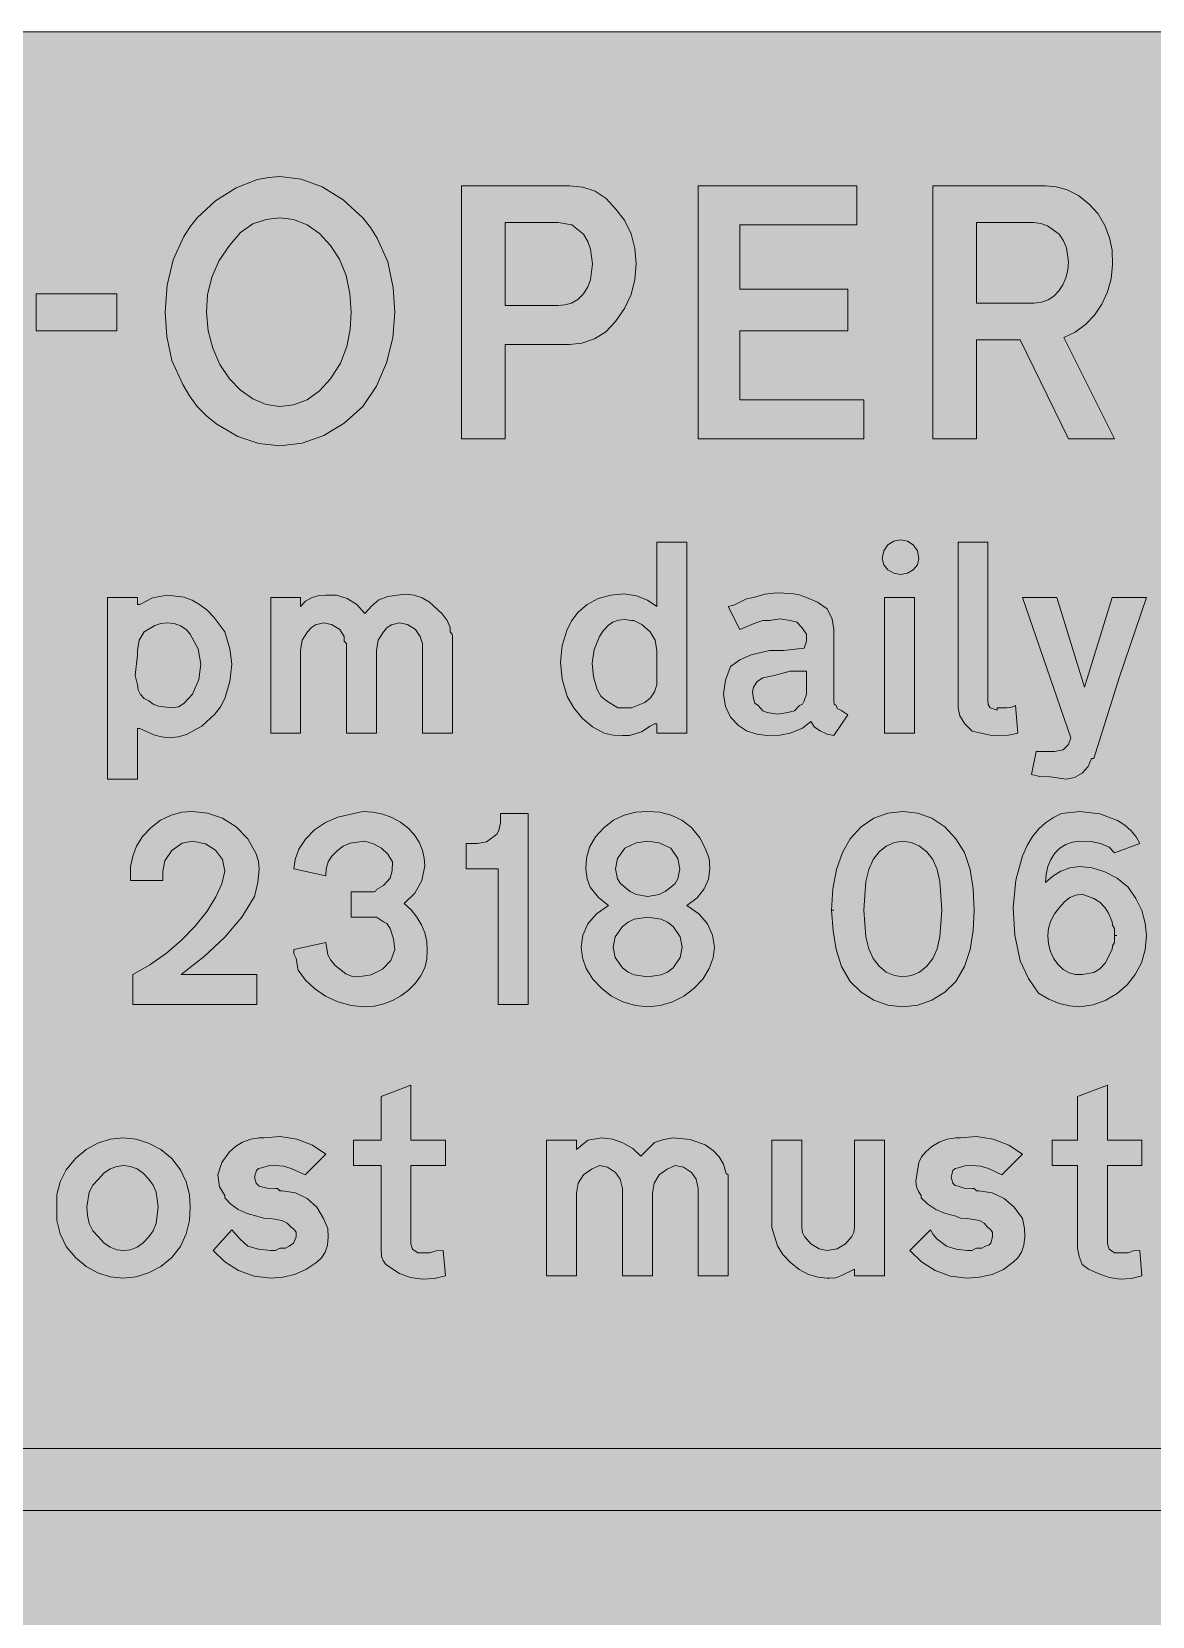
# Model space of a CAD drawing. Header units: metres. Extents: x 10 to 559, y 12 to 260.
# Drawn here: x 367.6 to 455.3, y 136.1 to 260.1 of the extents above; entities that cross this region are included whole.
import ezdxf

# ---------------------------------------------------------------- set-up
doc = ezdxf.new("R2010")
doc.units = ezdxf.units.M
for name, color, linetype, true_color in [('FILL_BLUE_0000FF', 7, 'Continuous', 0x0000ff), ('FILL_WHITE_FFFFFF', 7, 'Continuous', 0xffffff), ('STROKE_WHITE_FFFFFF', 7, 'Continuous', 0xffffff)]:
    doc.layers.add(name, color=color, linetype=linetype, true_color=true_color)

msp = doc.modelspace()

# ---------------------------------------------------------------- hatches: boundary and pattern name
at = {"layer": 'FILL_BLUE_0000FF', "true_color": 0x0000ff}
h = msp.add_hatch(color=7, dxfattribs=at)
h.dxf.hatch_style = 1
h.paths.add_polyline_path([(553.76, 259.97), (555.08, 259.58), (556.32, 258.96), (557.46, 258.12), (558.3, 256.98), (558.92, 255.74), (559.31, 254.42), (559.44, 253.08), (559.44, 19.26), (559.31, 17.91), (558.9, 16.56), (558.25, 15.32), (557.46, 14.22), (556.29, 13.28), (555.01, 12.6), (553.69, 12.2), (552.42, 12.06), (17.28, 12.06), (16.04, 12.2), (14.78, 12.6), (13.56, 13.28), (12.42, 14.22), (11.48, 15.36), (10.8, 16.61), (10.4, 17.92), (10.26, 19.26), (10.26, 253.08), (10.4, 254.41), (10.8, 255.6), (11.48, 256.93), (12.42, 258.12), (13.52, 259.07), (14.76, 259.74), (16.09, 259.99), (17.28, 260.1), (552.42, 260.1), (553.76, 259.97)])
at = {"layer": 'FILL_WHITE_FFFFFF', "true_color": 0xffffff}
h = msp.add_hatch(color=7, dxfattribs=at)
h.dxf.hatch_style = 1
h.paths.add_polyline_path([(390.31, 247.95), (391.94, 246.94), (393.48, 245.52), (394.09, 244.78), (394.6, 243.95), (395.46, 242.1), (395.87, 240.05), (396, 238.14), (395.83, 236.13), (395.35, 234.18), (394.56, 232.37), (393.48, 230.76), (392.04, 229.45), (390.44, 228.49), (388.75, 227.9), (387, 227.7), (385.35, 227.87), (383.69, 228.42), (382.06, 229.37), (381.28, 230.01), (380.52, 230.76), (379.91, 231.6), (379.4, 232.49), (378.54, 234.36), (378.14, 236.25), (378, 238.14), (378.17, 240.26), (378.65, 242.24), (379.44, 244.01), (379.95, 244.8), (380.52, 245.52), (381.96, 246.86), (383.56, 247.88), (385.25, 248.53), (386.12, 248.7), (387, 248.76), (388.65, 248.56), (390.31, 247.95)])
h.paths.add_polyline_path([(384.89, 245.05), (383.91, 244.38), (383.04, 243.36), (382.23, 242.19), (381.67, 240.89), (381.34, 239.51), (381.24, 238.14), (381.37, 236.69), (381.74, 235.33), (382.3, 234.06), (383.04, 232.92), (383.91, 232.05), (384.89, 231.37), (385.93, 230.92), (387, 230.76), (388.07, 230.9), (389.12, 231.3), (390.09, 231.98), (390.96, 232.92), (391.74, 234.17), (392.24, 235.46), (392.5, 236.79), (392.58, 238.14), (392.48, 239.61), (392.18, 241.02), (391.67, 242.29), (390.96, 243.36), (390.09, 244.31), (389.12, 244.98), (388.07, 245.39), (387, 245.52), (385.93, 245.41), (384.89, 245.05)], flags=16)
h = msp.add_hatch(color=7, dxfattribs=at)
h.dxf.hatch_style = 1
h.paths.add_polyline_path([(411.68, 247.61), (412.54, 247.05), (413.28, 246.24), (413.99, 245.34), (414.5, 244.28), (414.8, 243.13), (414.9, 241.92), (414.8, 240.71), (414.5, 239.54), (413.99, 238.43), (413.28, 237.42), (412.52, 236.61), (411.62, 236.05), (410.65, 235.72), (409.68, 235.62), (404.64, 235.62), (404.64, 228.24), (401.22, 228.24), (401.22, 248.04), (409.68, 248.04), (410.72, 247.94), (411.68, 247.61)])
h.paths.add_polyline_path([(408.78, 238.68), (409.32, 238.72), (409.84, 238.86), (410.32, 239.14), (410.76, 239.58), (411.1, 240.12), (411.32, 240.68), (411.48, 241.92), (411.32, 243.09), (411.1, 243.69), (410.76, 244.26), (409.86, 244.98), (408.78, 245.16), (404.64, 245.16), (404.64, 238.68), (408.78, 238.68)], flags=16)
h = msp.add_hatch(color=7, dxfattribs=at)
h.dxf.hatch_style = 1
h.paths.add_polyline_path([(419.76, 248.04), (432.18, 248.04), (432.18, 244.98), (423, 244.98), (423, 239.94), (431.46, 239.94), (431.46, 236.7), (423, 236.7), (423, 231.3), (432.72, 231.3), (432.72, 228.24), (419.76, 228.24), (419.76, 248.04)])
h = msp.add_hatch(color=7, dxfattribs=at)
h.dxf.hatch_style = 1
h.paths.add_polyline_path([(446.94, 248.04), (447.78, 247.97), (448.65, 247.73), (449.52, 247.28), (450.36, 246.6), (451.07, 245.84), (451.6, 244.94), (451.95, 243.97), (452.16, 243), (452.2, 241.86), (452.08, 240.77), (451.79, 239.73), (451.35, 238.77), (450.78, 237.91), (450.08, 237.18), (449.28, 236.59), (448.38, 236.16), (452.34, 228.24), (448.74, 228.24), (444.96, 235.98), (441.54, 235.98), (441.54, 228.24), (438.12, 228.24), (438.12, 248.04), (446.94, 248.04)])
h.paths.add_polyline_path([(446.62, 238.93), (447.15, 239.11), (447.61, 239.41), (448, 239.81), (448.31, 240.28), (448.55, 240.83), (448.69, 241.44), (448.74, 242.1), (448.58, 243.18), (448.36, 243.72), (448.02, 244.26), (447.1, 244.91), (446.58, 245.1), (446.04, 245.16), (441.54, 245.16), (441.54, 238.86), (446.04, 238.86), (446.62, 238.93)], flags=16)
h = msp.add_hatch(color=7, dxfattribs=at)
h.dxf.hatch_style = 1
h.paths.add_polyline_path([(374.22, 239.58), (374.22, 236.7), (367.92, 236.7), (367.92, 239.58), (374.22, 239.58)])
h = msp.add_hatch(color=7, dxfattribs=at)
h.dxf.hatch_style = 1
h.paths.add_polyline_path([(413.82, 205.02), (413.1, 205.04), (412.38, 205.2), (411.47, 205.7), (410.67, 206.37), (410, 207.17), (409.5, 208.08), (409.1, 209.43), (408.96, 210.76), (409.1, 212.05), (409.5, 213.3), (409.86, 214.02), (410.36, 214.68), (411.05, 215.28), (411.91, 215.74), (412.92, 216), (413.96, 216.11), (414.92, 215.96), (415.78, 215.6), (416.52, 215.1), (416.52, 220.14), (418.86, 220.14), (418.86, 205.2), (416.52, 205.2), (416.52, 205.74), (416.52, 205.85), (416.52, 205.92), (416.34, 205.92), (415.98, 205.74), (415.31, 205.31), (414.36, 205.02), (413.82, 205.02)])
h.paths.add_polyline_path([(416.01, 207.96), (416.34, 208.44), (416.5, 208.98), (416.52, 209.52), (416.52, 211.68), (416.39, 212.47), (415.98, 213.12), (415.35, 213.71), (414.72, 214.02), (414.54, 214.02), (414.01, 214.09), (413.51, 214.04), (413.07, 213.89), (412.74, 213.66), (412.31, 213.21), (412.02, 212.76), (411.61, 211.76), (411.46, 210.69), (411.54, 209.62), (411.84, 208.62), (412.13, 208.1), (412.56, 207.72), (413.46, 207.18), (414.54, 207.18), (415.58, 207.61), (416.01, 207.96)], flags=16)
h = msp.add_hatch(color=7, dxfattribs=at)
h.dxf.hatch_style = 1
h.paths.add_polyline_path([(436.92, 218.38), (436.59, 217.98), (436.13, 217.72), (435.6, 217.62), (435.07, 217.72), (434.61, 217.98), (434.28, 218.38), (434.16, 218.88), (434.28, 219.48), (434.61, 219.94), (435.07, 220.22), (435.6, 220.32), (436.13, 220.22), (436.59, 219.94), (436.92, 219.48), (437.04, 218.88), (436.92, 218.38)])
h = msp.add_hatch(color=7, dxfattribs=at)
h.dxf.hatch_style = 1
h.paths.add_polyline_path([(440.1, 220.14), (442.44, 220.14), (442.44, 207.72), (442.46, 207.45), (442.62, 207.18), (443.16, 207), (443.16, 207.18), (443.88, 207.18), (444.24, 207.2), (444.6, 207.36), (444.78, 205.2), (444.06, 205.04), (443.34, 205.02), (442.62, 205.04), (441.9, 205.2), (441.2, 205.36), (440.64, 205.92), (440.23, 206.55), (440.1, 207.18), (440.1, 220.14)])
h = msp.add_hatch(color=7, dxfattribs=at)
h.dxf.hatch_style = 1
h.paths.add_polyline_path([(379.51, 215.84), (380.13, 215.62), (380.7, 215.28), (381.31, 214.82), (381.82, 214.27), (382.68, 213.12), (383.08, 211.79), (383.22, 210.6), (383.08, 209.25), (382.68, 207.9), (382.35, 207.26), (381.91, 206.69), (380.88, 205.74), (379.69, 205.09), (379.03, 204.9), (378.36, 204.84), (377.72, 204.9), (377.12, 205.07), (376.02, 205.56), (375.91, 205.56), (375.84, 205.56), (375.84, 201.6), (373.5, 201.6), (373.5, 215.82), (375.84, 215.82), (375.84, 215.28), (376.02, 215.28), (377.03, 215.78), (378.18, 216), (379.51, 215.84)])
h.paths.add_polyline_path([(375.84, 211.68), (375.84, 211.32), (375.66, 209.7), (375.84, 208.98), (375.9, 208.58), (376.09, 208.22), (376.37, 207.92), (376.74, 207.72), (377.07, 207.48), (377.5, 207.32), (378.54, 207.18), (379.05, 207.27), (379.48, 207.52), (380.16, 208.26), (380.66, 209.4), (380.81, 210.6), (380.59, 211.8), (379.98, 212.94), (379.65, 213.31), (379.21, 213.59), (378.71, 213.78), (378.18, 213.84), (377.67, 213.78), (377.21, 213.62), (376.38, 213.12), (375.97, 212.47), (375.84, 211.68)], flags=16)
h = msp.add_hatch(color=7, dxfattribs=at)
h.dxf.hatch_style = 1
h.paths.add_polyline_path([(392.04, 212.76), (391.68, 213.3), (391.05, 213.71), (390.42, 213.84), (389.79, 213.68), (389.46, 213.46), (389.16, 213.12), (388.75, 212.47), (388.62, 211.68), (388.62, 205.2), (386.28, 205.2), (386.28, 215.82), (388.62, 215.82), (388.62, 215.1), (389, 215.53), (389.52, 215.82), (390.06, 215.98), (390.6, 216), (391.43, 216), (392.26, 215.75), (393.03, 215.27), (393.66, 214.56), (394.2, 215.17), (394.74, 215.64), (395.46, 215.89), (396.18, 216), (396.85, 216.07), (397.51, 216), (398.13, 215.8), (398.7, 215.46), (399.71, 214.54), (400.09, 214.02), (400.32, 213.48), (400.32, 213.12), (400.48, 212.94), (400.5, 212.76), (400.5, 205.2), (398.16, 205.2), (398.16, 212.22), (397.98, 212.76), (397.62, 213.3), (396.99, 213.71), (396.36, 213.84), (395.73, 213.68), (395.4, 213.46), (395.1, 213.12), (394.69, 212.47), (394.56, 211.68), (394.56, 205.2), (392.22, 205.2), (392.22, 212.22), (392.04, 212.4), (392.04, 212.76)])
h = msp.add_hatch(color=7, dxfattribs=at)
h.dxf.hatch_style = 1
h.paths.add_polyline_path([(422.55, 215.21), (423, 215.46), (423.54, 215.71), (424.08, 215.82), (424.98, 216.07), (425.88, 216.18), (427.05, 216.14), (427.65, 216.03), (428.22, 215.82), (429.1, 215.44), (429.84, 214.92), (430.25, 214.11), (430.38, 213.3), (430.38, 211.14), (430.38, 207.72), (430.4, 207.47), (430.56, 207.36), (430.67, 207.11), (430.92, 207), (431.46, 206.64), (430.38, 205.02), (429.84, 205.13), (429.3, 205.38), (428.87, 205.67), (428.58, 206.1), (427.91, 205.58), (426.96, 205.2), (426.13, 205.04), (425.16, 205.02), (424.35, 205.13), (423.54, 205.38), (422.91, 205.79), (422.28, 206.46), (421.88, 207.29), (421.74, 208.26), (421.88, 209.34), (422.28, 210.42), (423.02, 210.94), (423.9, 211.32), (425.34, 211.68), (426.42, 211.68), (428.04, 211.86), (428.22, 212.4), (428.22, 212.94), (427.86, 213.48), (427.48, 213.89), (426.96, 214.02), (426.15, 214.16), (425.34, 214.02), (424.8, 214.02), (424.26, 213.84), (423, 213.3), (422.1, 215.1), (422.55, 215.21)])
h.paths.add_polyline_path([(426.78, 206.82), (427.3, 206.96), (427.68, 207.36), (427.93, 207.47), (428.04, 207.72), (428.22, 208.26), (428.22, 210.06), (426.96, 210.06), (425.7, 209.7), (424.8, 209.52), (424.37, 209.23), (424.08, 208.8), (424.01, 208.42), (424.08, 207.9), (424.19, 207.56), (424.44, 207.36), (424.8, 206.96), (425.16, 206.82), (425.97, 206.69), (426.78, 206.82)], flags=16)
h = msp.add_hatch(color=7, dxfattribs=at)
h.dxf.hatch_style = 1
h.paths.add_polyline_path([(436.68, 215.82), (436.68, 205.2), (434.34, 205.2), (434.34, 215.82), (436.68, 215.82)])
h = msp.add_hatch(color=7, dxfattribs=at)
h.dxf.hatch_style = 1
h.paths.add_polyline_path([(448.92, 204.84), (445.14, 215.82), (447.84, 215.82), (450, 208.8), (452.16, 215.82), (454.86, 215.82), (452.72, 209.52), (450.72, 203.22), (450.54, 203.22), (450.28, 202.59), (449.82, 202.07), (449.22, 201.73), (448.56, 201.6), (447.3, 201.78), (446.51, 201.8), (445.86, 201.96), (446.22, 203.76), (447.66, 203.76), (448.33, 203.9), (448.74, 204.3), (448.92, 204.84)])
h = msp.add_hatch(color=7, dxfattribs=at)
h.dxf.hatch_style = 1
h.paths.add_polyline_path([(375.3, 193.68), (375.3, 194.76), (375.48, 195.57), (375.77, 196.36), (376.24, 197.11), (376.92, 197.82), (377.65, 198.4), (378.47, 198.79), (379.32, 199.01), (380.16, 199.08), (381.33, 198.95), (382.5, 198.54), (383.56, 197.87), (384.48, 196.92), (385.13, 195.75), (385.32, 195.15), (385.38, 194.58), (385.27, 193.5), (385.02, 192.42), (384.02, 190.81), (382.68, 189.23), (381.07, 187.71), (379.26, 186.3), (385.2, 186.3), (385.2, 183.96), (375.48, 183.96), (375.48, 186.3), (376.82, 187.07), (378.11, 187.99), (379.3, 189.01), (380.34, 190.08), (381.29, 191.26), (381.98, 192.38), (382.44, 193.42), (382.68, 194.4), (382.49, 195.3), (381.96, 196.04), (381.16, 196.55), (380.16, 196.74), (379.35, 196.58), (378.54, 196.02), (377.98, 195.21), (377.82, 194.4), (377.82, 193.68), (375.3, 193.68)])
h = msp.add_hatch(color=7, dxfattribs=at)
h.dxf.hatch_style = 1
h.paths.add_polyline_path([(395.89, 189.09), (395.64, 189.9), (395.37, 190.31), (395.1, 190.44), (394.56, 190.8), (392.58, 190.8), (392.58, 192.78), (394.2, 192.78), (394.38, 192.78), (394.47, 192.8), (394.56, 192.96), (395.1, 193.28), (395.64, 193.86), (395.8, 194.42), (395.82, 195.12), (395.46, 195.73), (394.94, 196.2), (394.33, 196.54), (393.66, 196.74), (392.51, 196.58), (391.96, 196.36), (391.5, 196.02), (391.07, 195.57), (390.78, 195.12), (390.62, 194.58), (390.6, 194.04), (388.08, 194.58), (388.18, 195.31), (388.48, 196.11), (388.99, 196.91), (389.7, 197.64), (390.57, 198.22), (391.52, 198.63), (393.48, 199.08), (394.28, 199.02), (395.05, 198.86), (395.77, 198.59), (396.43, 198.23), (397.01, 197.78), (397.5, 197.26), (397.89, 196.67), (398.16, 196.02), (398.3, 195.41), (398.34, 194.82), (398.11, 193.68), (397.55, 192.68), (396.72, 191.88), (397.28, 191.38), (397.73, 190.81), (398.09, 190.21), (398.34, 189.56), (398.49, 188.89), (398.54, 188.21), (398.49, 187.52), (398.34, 186.84), (398.01, 186.19), (397.58, 185.6), (397.06, 185.08), (396.47, 184.64), (395.82, 184.27), (395.13, 184.01), (394.4, 183.84), (393.66, 183.78), (392.59, 183.88), (391.54, 184.16), (390.57, 184.62), (389.7, 185.22), (389, 185.87), (388.44, 186.66), (388.26, 187.56), (388.08, 187.92), (388.08, 188.28), (390.6, 188.82), (390.76, 187.85), (390.98, 187.43), (391.32, 187.02), (392.15, 186.37), (392.61, 186.18), (393.12, 186.12), (394.15, 186.28), (395.03, 186.73), (395.68, 187.41), (396, 188.28), (395.89, 189.09)])
h = msp.add_hatch(color=7, dxfattribs=at)
h.dxf.hatch_style = 1
h.paths.add_polyline_path([(404.1, 183.96), (404.1, 194.58), (401.58, 194.58), (401.58, 196.56), (402.48, 196.56), (403.18, 196.7), (403.74, 197.1), (403.98, 197.29), (404.15, 197.57), (404.28, 198.18), (404.28, 198.9), (406.44, 198.9), (406.44, 183.96), (404.1, 183.96)])
h = msp.add_hatch(color=7, dxfattribs=at)
h.dxf.hatch_style = 1
h.paths.add_polyline_path([(420.88, 189.4), (421.02, 188.46), (420.92, 187.62), (420.61, 186.77), (420.11, 185.95), (419.4, 185.22), (418.63, 184.62), (417.73, 184.16), (416.77, 183.88), (415.8, 183.78), (414.83, 183.88), (413.86, 184.16), (412.96, 184.62), (412.2, 185.22), (411.49, 185.95), (410.98, 186.77), (410.68, 187.62), (410.58, 188.46), (410.71, 189.4), (411.12, 190.28), (411.79, 191.07), (412.74, 191.7), (411.95, 192.35), (411.3, 193.14), (411.05, 193.79), (410.94, 194.58), (411.01, 195.42), (411.25, 196.27), (411.7, 197.09), (412.38, 197.82), (413.12, 198.4), (413.95, 198.79), (414.86, 199.01), (415.8, 199.08), (416.74, 199.01), (417.64, 198.79), (418.48, 198.4), (419.22, 197.82), (419.89, 197.01), (420.3, 196.2), (420.61, 195.39), (420.66, 194.58), (420.56, 193.78), (420.23, 193.01), (419.67, 192.3), (418.86, 191.7), (419.8, 191.07), (420.48, 190.28), (420.88, 189.4)])
h.paths.add_polyline_path([(413.82, 190.08), (413.26, 189.27), (413.1, 188.46), (413.26, 187.65), (413.82, 186.84), (414.26, 186.5), (414.74, 186.28), (415.8, 186.12), (416.86, 186.28), (417.34, 186.5), (417.78, 186.84), (418.34, 187.65), (418.5, 188.46), (418.34, 189.27), (417.78, 190.08), (417.34, 190.42), (416.86, 190.64), (415.8, 190.8), (414.74, 190.64), (414.26, 190.42), (413.82, 190.08)], flags=16)
h.paths.add_polyline_path([(417.17, 192.8), (417.6, 193.14), (417.94, 193.44), (418.16, 193.79), (418.32, 194.58), (418.16, 195.39), (417.6, 196.2), (416.7, 196.61), (415.8, 196.74), (414.9, 196.61), (414, 196.2), (413.44, 195.39), (413.28, 194.58), (413.44, 193.79), (413.66, 193.44), (414, 193.14), (414.43, 192.8), (414.9, 192.58), (415.8, 192.42), (416.7, 192.58), (417.17, 192.8)], flags=16)
h = msp.add_hatch(color=7, dxfattribs=at)
h.dxf.hatch_style = 1
h.paths.add_polyline_path([(430.58, 194.54), (431.04, 195.85), (431.64, 196.92), (432.51, 197.87), (433.51, 198.54), (434.6, 198.95), (435.78, 199.08), (436.96, 198.95), (438.05, 198.54), (439.05, 197.87), (439.92, 196.92), (440.6, 195.85), (441.04, 194.54), (441.29, 193.02), (441.36, 191.34), (441.29, 189.76), (441.04, 188.28), (440.6, 186.94), (439.92, 185.76), (439.05, 184.92), (438.05, 184.3), (436.96, 183.91), (435.78, 183.78), (434.6, 183.91), (433.51, 184.3), (432.51, 184.92), (431.64, 185.76), (430.96, 186.95), (430.56, 188.28), (430.31, 189.74), (430.2, 191.34), (430.3, 193.02), (430.58, 194.54)])
h.paths.add_polyline_path([(437.08, 186.5), (437.65, 186.96), (438.12, 187.56), (438.46, 188.33), (438.68, 189.25), (438.84, 191.34), (438.68, 193.59), (438.46, 194.53), (438.12, 195.3), (437.65, 195.9), (437.08, 196.36), (436.45, 196.64), (435.78, 196.74), (435.11, 196.64), (434.47, 196.36), (433.91, 195.9), (433.44, 195.3), (433.1, 194.53), (432.88, 193.59), (432.72, 191.34), (432.88, 189.25), (433.1, 188.33), (433.44, 187.56), (433.91, 186.96), (434.47, 186.5), (435.11, 186.22), (435.78, 186.12), (436.45, 186.22), (437.08, 186.5)], flags=16)
h = msp.add_hatch(color=7, dxfattribs=at)
h.dxf.hatch_style = 1
h.paths.add_polyline_path([(448.02, 184.05), (447.21, 184.39), (446.4, 184.86), (445.61, 185.99), (444.96, 187.38), (444.55, 189.38), (444.42, 191.52), (444.61, 193.7), (445.14, 195.59), (445.51, 196.4), (445.94, 197.11), (446.42, 197.71), (446.94, 198.18), (447.57, 198.61), (448.2, 198.9), (449.64, 199.08), (451.21, 198.89), (452.59, 198.36), (453.17, 197.99), (453.66, 197.56), (454.05, 197.08), (454.32, 196.56), (452.34, 195.84), (451.93, 196.27), (451.26, 196.56), (450.52, 196.72), (449.64, 196.74), (449.06, 196.67), (448.53, 196.49), (448.07, 196.19), (447.68, 195.8), (447.37, 195.32), (447.13, 194.77), (446.99, 194.16), (446.94, 193.5), (447.51, 194), (448.15, 194.4), (448.86, 194.66), (449.64, 194.76), (450.61, 194.66), (451.6, 194.35), (452.55, 193.85), (453.42, 193.14), (454.02, 192.27), (454.48, 191.32), (454.76, 190.33), (454.86, 189.36), (454.75, 188.25), (454.45, 187.22), (453.97, 186.3), (453.33, 185.49), (452.56, 184.82), (451.67, 184.3), (450.69, 183.95), (449.64, 183.78), (448.83, 183.85), (448.02, 184.05)])
h.paths.add_polyline_path([(452.34, 189.54), (452.34, 189.72), (452.34, 189.9), (452.18, 190.17), (452.16, 190.44), (451.89, 191.11), (451.62, 191.52), (451.19, 191.97), (450.72, 192.26), (449.82, 192.6), (449.31, 192.53), (448.85, 192.33), (448.43, 191.99), (448.02, 191.52), (447.65, 191.06), (447.37, 190.51), (447.18, 189.93), (447.12, 189.36), (447.18, 188.7), (447.34, 188.1), (447.59, 187.55), (447.93, 187.09), (448.33, 186.71), (448.79, 186.45), (449.29, 186.31), (449.82, 186.3), (450.72, 186.48), (451.19, 186.76), (451.62, 187.2), (452.16, 188.28), (452.18, 188.55), (452.34, 188.82), (452.34, 189), (452.34, 189.18), (452.34, 189.36), (452.34, 189.54)], flags=16)
h = msp.add_hatch(color=7, dxfattribs=at)
h.dxf.hatch_style = 1
h.paths.add_polyline_path([(397.39, 164.81), (397.8, 164.52), (398.7, 164.52), (399.24, 164.68), (399.78, 164.7), (399.96, 162.72), (399.09, 162.52), (398.16, 162.47), (397.23, 162.59), (396.36, 162.9), (395.28, 163.62), (395.07, 163.92), (394.96, 164.25), (394.92, 164.88), (394.92, 171.36), (392.76, 171.36), (392.76, 173.34), (394.92, 173.34), (394.92, 176.76), (397.26, 177.66), (397.26, 173.34), (399.96, 173.34), (399.96, 171.36), (397.26, 171.36), (397.26, 165.24), (397.39, 164.81)])
h = msp.add_hatch(color=7, dxfattribs=at)
h.dxf.hatch_style = 1
h.paths.add_polyline_path([(451.94, 164.81), (452.34, 164.52), (453.42, 164.52), (453.8, 164.68), (454.32, 164.7), (454.5, 162.72), (453.66, 162.52), (452.79, 162.47), (451.92, 162.59), (451.08, 162.9), (450.32, 163.26), (449.82, 163.62), (449.57, 164.25), (449.46, 164.88), (449.46, 171.36), (447.48, 171.36), (447.48, 173.34), (449.46, 173.34), (449.46, 176.76), (451.8, 177.66), (451.8, 173.34), (454.5, 173.34), (454.5, 171.36), (451.8, 171.36), (451.8, 165.24), (451.94, 164.81)])
h = msp.add_hatch(color=7, dxfattribs=at)
h.dxf.hatch_style = 1
h.paths.add_polyline_path([(386.01, 169.58), (386.64, 169.56), (386.82, 169.56), (387, 169.38), (387.18, 169.38), (388.22, 169.22), (389.14, 168.77), (389.89, 168.09), (390.42, 167.22), (390.74, 166.43), (390.78, 165.78), (390.72, 165.14), (390.53, 164.59), (390.25, 164.13), (389.88, 163.8), (389.04, 163.22), (388.15, 162.83), (387.22, 162.61), (386.28, 162.54), (384.97, 162.7), (383.76, 163.15), (382.69, 163.83), (381.78, 164.7), (383.22, 166.32), (383.85, 165.62), (384.48, 165.06), (385.31, 164.81), (386.28, 164.7), (386.64, 164.72), (387, 164.88), (387.43, 164.9), (387.72, 165.06), (388.06, 165.29), (388.26, 165.78), (388.26, 166.14), (388.08, 166.39), (387.9, 166.5), (387.57, 166.84), (387.16, 167.06), (386.28, 167.22), (385.74, 167.24), (385.2, 167.4), (384.43, 167.6), (383.74, 167.92), (383.15, 168.34), (382.68, 168.84), (382.68, 169.02), (382.28, 169.7), (382.14, 170.64), (382.46, 171.61), (383.04, 172.44), (383.51, 172.84), (384.08, 173.18), (384.71, 173.43), (385.38, 173.52), (385.74, 173.52), (387.01, 173.63), (388.31, 173.43), (389.54, 172.96), (390.6, 172.26), (388.98, 170.64), (387.88, 171.14), (387.28, 171.3), (386.64, 171.36), (386.1, 171.34), (385.56, 171.18), (385.32, 171.12), (385.16, 170.96), (385.02, 170.46), (385.13, 169.97), (385.38, 169.74), (386.01, 169.58)])
h = msp.add_hatch(color=7, dxfattribs=at)
h.dxf.hatch_style = 1
h.paths.add_polyline_path([(440.57, 169.58), (441.18, 169.56), (441.36, 169.56), (441.54, 169.38), (441.72, 169.38), (442.76, 169.22), (443.7, 168.77), (444.5, 168.09), (445.14, 167.22), (445.3, 166.43), (445.32, 165.78), (445.26, 165.14), (445.07, 164.59), (444.79, 164.13), (444.42, 163.8), (443.65, 163.22), (442.76, 162.83), (441.79, 162.61), (440.82, 162.54), (439.51, 162.7), (438.3, 163.15), (437.23, 163.83), (436.32, 164.7), (437.94, 166.32), (438.14, 165.95), (438.43, 165.62), (439.2, 165.06), (439.94, 164.81), (440.82, 164.7), (441.18, 164.72), (441.54, 164.88), (441.97, 164.9), (442.26, 165.06), (442.5, 165.12), (442.66, 165.29), (442.8, 165.78), (442.8, 166.14), (442.62, 166.39), (442.44, 166.5), (442.14, 166.84), (441.77, 167.06), (440.82, 167.22), (440.3, 167.24), (439.92, 167.4), (439.12, 167.6), (438.37, 167.92), (437.72, 168.34), (437.22, 168.84), (437.22, 169.02), (436.99, 169.32), (436.84, 169.7), (436.79, 170.13), (436.86, 170.64), (437.02, 171.61), (437.24, 172.03), (437.58, 172.44), (438.05, 172.84), (438.61, 173.18), (439.25, 173.43), (439.92, 173.52), (440.28, 173.52), (441.55, 173.63), (442.84, 173.43), (444.08, 172.96), (445.14, 172.26), (443.52, 170.64), (442.48, 171.14), (441.85, 171.3), (441.18, 171.36), (440.64, 171.34), (440.1, 171.18), (439.86, 171.12), (439.69, 170.96), (439.56, 170.46), (439.69, 169.97), (439.86, 169.8), (440.1, 169.74), (440.57, 169.58)])
h = msp.add_hatch(color=7, dxfattribs=at)
h.dxf.hatch_style = 1
h.paths.add_polyline_path([(369.79, 170.08), (370.27, 171.03), (370.98, 171.9), (371.82, 172.61), (372.73, 173.12), (373.71, 173.42), (374.76, 173.52), (375.73, 173.42), (376.72, 173.12), (377.67, 172.61), (378.54, 171.9), (379.22, 171.03), (379.67, 170.08), (379.91, 169.09), (379.98, 168.12), (379.91, 167.05), (379.67, 166.01), (379.22, 165.03), (378.54, 164.16), (377.67, 163.45), (376.72, 162.95), (375.73, 162.64), (374.76, 162.54), (373.71, 162.64), (372.73, 162.95), (371.82, 163.45), (370.98, 164.16), (370.27, 165.03), (369.79, 166.01), (369.54, 167.05), (369.54, 168.12), (369.54, 169.09), (369.79, 170.08)])
h.paths.add_polyline_path([(373.7, 171.09), (373.22, 170.75), (372.78, 170.28), (372.34, 169.82), (372.06, 169.27), (371.88, 168.12), (371.92, 167.45), (372.06, 166.82), (372.34, 166.25), (372.78, 165.78), (373.22, 165.31), (373.7, 164.97), (374.22, 164.77), (374.76, 164.7), (375.3, 164.77), (375.82, 164.97), (376.3, 165.31), (376.74, 165.78), (377.08, 166.25), (377.3, 166.82), (377.46, 168.12), (377.3, 169.27), (377.08, 169.82), (376.74, 170.28), (376.3, 170.75), (375.82, 171.09), (375.3, 171.29), (374.76, 171.36), (374.22, 171.29), (373.7, 171.09)], flags=16)
h = msp.add_hatch(color=7, dxfattribs=at)
h.dxf.hatch_style = 1
h.paths.add_polyline_path([(410.22, 172.62), (411.12, 173.34), (412.2, 173.52), (413.03, 173.42), (413.86, 173.14), (414.63, 172.68), (415.26, 172.08), (416.34, 173.16), (417.06, 173.41), (417.78, 173.52), (419.11, 173.39), (420.3, 172.98), (420.91, 172.54), (421.38, 172.04), (421.72, 171.46), (421.92, 170.82), (421.94, 170.73), (422.1, 170.64), (422.1, 170.28), (422.1, 162.72), (419.76, 162.72), (419.76, 169.56), (419.58, 170.28), (419.22, 170.82), (418.59, 171.23), (417.96, 171.36), (417.33, 171.07), (416.7, 170.64), (416.29, 169.99), (416.16, 169.2), (416.16, 162.72), (413.82, 162.72), (413.82, 169.56), (413.64, 170.28), (413.28, 170.82), (412.65, 171.23), (412.02, 171.36), (411.39, 171.07), (410.76, 170.64), (410.35, 169.99), (410.22, 169.2), (410.22, 162.72), (407.88, 162.72), (407.88, 173.34), (410.22, 173.34), (410.22, 172.62)])
h = msp.add_hatch(color=7, dxfattribs=at)
h.dxf.hatch_style = 1
h.paths.add_polyline_path([(429.14, 162.61), (428.4, 162.83), (427.66, 163.22), (426.96, 163.8), (426.38, 164.4), (425.97, 165.08), (425.52, 166.5), (425.52, 173.34), (427.86, 173.34), (427.86, 166.5), (427.92, 166.13), (428.08, 165.8), (428.58, 165.24), (429.21, 164.83), (429.84, 164.7), (430.63, 164.83), (431.28, 165.24), (431.77, 165.8), (431.94, 166.13), (432, 166.5), (432, 173.34), (434.34, 173.34), (434.34, 162.72), (432, 162.72), (432, 163.26), (430.92, 162.72), (430.54, 162.56), (430.02, 162.54), (429.84, 162.54), (429.14, 162.61)])
h = msp.add_hatch(color=7, dxfattribs=at)
h.dxf.hatch_style = 1
h.paths.add_polyline_path([(63.36, 144.36), (63.36, 149.22), (496.8, 149.22), (492.12, 153.9), (499.32, 153.9), (506.34, 146.7), (499.32, 139.68), (492.12, 139.68), (496.8, 144.36), (63.36, 144.36)])

# ---------------------------------------------------------------- linework, layer by layer
at = {"layer": 'FILL_BLUE_0000FF', "lineweight": 0, "true_color": 0x0000ff}
msp.add_lwpolyline([(17.28, 260.1), (552.42, 260.1), (553.76, 259.97), (555.08, 259.58), (556.32, 258.96), (557.46, 258.12), (558.3, 256.98), (558.92, 255.74), (559.31, 254.42), (559.44, 253.08), (559.44, 19.26), (559.31, 17.91), (558.9, 16.56), (558.25, 15.32), (557.46, 14.22), (556.29, 13.28), (555.01, 12.6), (553.69, 12.2), (552.42, 12.06), (17.28, 12.06)], dxfattribs=at)
at = {"layer": 'FILL_WHITE_FFFFFF', "lineweight": 0, "true_color": 0xffffff}
for points in [[(390.31, 247.95), (391.94, 246.94), (393.48, 245.52), (394.09, 244.78), (394.6, 243.95), (395.46, 242.1), (395.87, 240.05), (396, 238.14), (395.83, 236.13), (395.35, 234.18), (394.56, 232.37), (393.48, 230.76), (392.04, 229.45), (390.44, 228.49), (388.75, 227.9), (387, 227.7), (385.35, 227.87), (383.69, 228.42), (382.06, 229.37), (381.28, 230.01), (380.52, 230.76), (379.91, 231.6), (379.4, 232.49), (378.54, 234.36), (378.14, 236.25), (378, 238.14), (378.17, 240.26), (378.65, 242.24), (379.44, 244.01), (379.95, 244.8), (380.52, 245.52), (381.96, 246.86), (383.56, 247.88), (385.25, 248.53), (386.12, 248.7), (387, 248.76), (388.65, 248.56)], [(411.68, 247.61), (412.54, 247.05), (413.28, 246.24), (413.99, 245.34), (414.5, 244.28), (414.8, 243.13), (414.9, 241.92), (414.8, 240.71), (414.5, 239.54), (413.99, 238.43), (413.28, 237.42), (412.52, 236.61), (411.62, 236.05), (410.65, 235.72), (409.68, 235.62), (404.64, 235.62), (404.64, 228.24), (401.22, 228.24), (401.22, 248.04), (409.68, 248.04), (410.72, 247.94)], [(419.76, 248.04), (432.18, 248.04), (432.18, 244.98), (423, 244.98), (423, 239.94), (431.46, 239.94), (431.46, 236.7), (423, 236.7), (423, 231.3), (432.72, 231.3), (432.72, 228.24), (419.76, 228.24)], [(446.94, 248.04), (447.78, 247.97), (448.65, 247.73), (449.52, 247.28), (450.36, 246.6), (451.07, 245.84), (451.6, 244.94), (451.95, 243.97), (452.16, 243), (452.2, 241.86), (452.08, 240.77), (451.79, 239.73), (451.35, 238.77), (450.78, 237.91), (450.08, 237.18), (449.28, 236.59), (448.38, 236.16), (452.34, 228.24), (448.74, 228.24), (444.96, 235.98), (441.54, 235.98), (441.54, 228.24), (438.12, 228.24), (438.12, 248.04)], [(384.89, 245.05), (383.91, 244.38), (383.04, 243.36), (382.23, 242.19), (381.67, 240.89), (381.34, 239.51), (381.24, 238.14), (381.37, 236.69), (381.74, 235.33), (382.3, 234.06), (383.04, 232.92), (383.91, 232.05), (384.89, 231.37), (385.93, 230.92), (387, 230.76), (388.07, 230.9), (389.12, 231.3), (390.09, 231.98), (390.96, 232.92), (391.74, 234.17), (392.24, 235.46), (392.5, 236.79), (392.58, 238.14), (392.48, 239.61), (392.18, 241.02), (391.67, 242.29), (390.96, 243.36), (390.09, 244.31), (389.12, 244.98), (388.07, 245.39), (387, 245.52), (385.93, 245.41)], [(408.78, 238.68), (409.32, 238.72), (409.84, 238.86), (410.32, 239.14), (410.76, 239.58), (411.1, 240.12), (411.32, 240.68), (411.48, 241.92), (411.32, 243.09), (411.1, 243.69), (410.76, 244.26), (409.86, 244.98), (408.78, 245.16), (404.64, 245.16), (404.64, 238.68)], [(446.62, 238.93), (447.15, 239.11), (447.61, 239.41), (448, 239.81), (448.31, 240.28), (448.55, 240.83), (448.69, 241.44), (448.74, 242.1), (448.58, 243.18), (448.36, 243.72), (448.02, 244.26), (447.1, 244.91), (446.58, 245.1), (446.04, 245.16), (441.54, 245.16), (441.54, 238.86), (446.04, 238.86)], [(374.22, 239.58), (374.22, 236.7), (367.92, 236.7), (367.92, 239.58)], [(413.82, 205.02), (413.1, 205.04), (412.38, 205.2), (411.47, 205.7), (410.67, 206.37), (410, 207.17), (409.5, 208.08), (409.1, 209.43), (408.96, 210.76), (409.1, 212.05), (409.5, 213.3), (409.86, 214.02), (410.36, 214.68), (411.05, 215.28), (411.91, 215.74), (412.92, 216), (413.96, 216.11), (414.92, 215.96), (415.78, 215.6), (416.52, 215.1), (416.52, 220.14), (418.86, 220.14), (418.86, 205.2), (416.52, 205.2), (416.52, 205.74), (416.52, 205.85), (416.52, 205.92), (416.34, 205.92), (415.98, 205.74), (415.31, 205.31), (414.36, 205.02)], [(436.92, 218.38), (436.59, 217.98), (436.13, 217.72), (435.6, 217.62), (435.07, 217.72), (434.61, 217.98), (434.28, 218.38), (434.16, 218.88), (434.28, 219.48), (434.61, 219.94), (435.07, 220.22), (435.6, 220.32), (436.13, 220.22), (436.59, 219.94), (436.92, 219.48), (437.04, 218.88)], [(440.1, 220.14), (442.44, 220.14), (442.44, 207.72), (442.46, 207.45), (442.62, 207.18), (443.16, 207), (443.16, 207.18), (443.88, 207.18), (444.24, 207.2), (444.6, 207.36), (444.78, 205.2), (444.06, 205.04), (443.34, 205.02), (442.62, 205.04), (441.9, 205.2), (441.2, 205.36), (440.64, 205.92), (440.23, 206.55), (440.1, 207.18)], [(379.51, 215.84), (380.13, 215.62), (380.7, 215.28), (381.31, 214.82), (381.82, 214.27), (382.68, 213.12), (383.08, 211.79), (383.22, 210.6), (383.08, 209.25), (382.68, 207.9), (382.35, 207.26), (381.91, 206.69), (380.88, 205.74), (379.69, 205.09), (379.03, 204.9), (378.36, 204.84), (377.72, 204.9), (377.12, 205.07), (376.02, 205.56), (375.91, 205.56), (375.84, 205.56), (375.84, 201.6), (373.5, 201.6), (373.5, 215.82), (375.84, 215.82), (375.84, 215.28), (376.02, 215.28), (377.03, 215.78), (378.18, 216)], [(392.04, 212.76), (391.68, 213.3), (391.05, 213.71), (390.42, 213.84), (389.79, 213.68), (389.46, 213.46), (389.16, 213.12), (388.75, 212.47), (388.62, 211.68), (388.62, 205.2), (386.28, 205.2), (386.28, 215.82), (388.62, 215.82), (388.62, 215.1), (389, 215.53), (389.52, 215.82), (390.06, 215.98), (390.6, 216), (391.43, 216), (392.26, 215.75), (393.03, 215.27), (393.66, 214.56), (394.2, 215.17), (394.74, 215.64), (395.46, 215.89), (396.18, 216), (396.85, 216.07), (397.51, 216), (398.13, 215.8), (398.7, 215.46), (399.71, 214.54), (400.09, 214.02), (400.32, 213.48), (400.32, 213.12), (400.48, 212.94), (400.5, 212.76), (400.5, 205.2), (398.16, 205.2), (398.16, 212.22), (397.98, 212.76), (397.62, 213.3), (396.99, 213.71), (396.36, 213.84), (395.73, 213.68), (395.4, 213.46), (395.1, 213.12), (394.69, 212.47), (394.56, 211.68), (394.56, 205.2), (392.22, 205.2), (392.22, 212.22), (392.04, 212.4)], [(422.55, 215.21), (423, 215.46), (423.54, 215.71), (424.08, 215.82), (424.98, 216.07), (425.88, 216.18), (427.05, 216.14), (427.65, 216.03), (428.22, 215.82), (429.1, 215.44), (429.84, 214.92), (430.25, 214.11), (430.38, 213.3), (430.38, 211.14), (430.38, 207.72), (430.4, 207.47), (430.56, 207.36), (430.67, 207.11), (430.92, 207), (431.46, 206.64), (430.38, 205.02), (429.84, 205.13), (429.3, 205.38), (428.87, 205.67), (428.58, 206.1), (427.91, 205.58), (426.96, 205.2), (426.13, 205.04), (425.16, 205.02), (424.35, 205.13), (423.54, 205.38), (422.91, 205.79), (422.28, 206.46), (421.88, 207.29), (421.74, 208.26), (421.88, 209.34), (422.28, 210.42), (423.02, 210.94), (423.9, 211.32), (425.34, 211.68), (426.42, 211.68), (428.04, 211.86), (428.22, 212.4), (428.22, 212.94), (427.86, 213.48), (427.48, 213.89), (426.96, 214.02), (426.15, 214.16), (425.34, 214.02), (424.8, 214.02), (424.26, 213.84), (423, 213.3), (422.1, 215.1)], [(436.68, 215.82), (436.68, 205.2), (434.34, 205.2), (434.34, 215.82)], [(448.92, 204.84), (445.14, 215.82), (447.84, 215.82), (450, 208.8), (452.16, 215.82), (454.86, 215.82), (452.72, 209.52), (450.72, 203.22), (450.54, 203.22), (450.28, 202.59), (449.82, 202.07), (449.22, 201.73), (448.56, 201.6), (447.3, 201.78), (446.51, 201.8), (445.86, 201.96), (446.22, 203.76), (447.66, 203.76), (448.33, 203.9), (448.74, 204.3)], [(375.84, 211.68), (375.84, 211.32), (375.66, 209.7), (375.84, 208.98), (375.9, 208.58), (376.09, 208.22), (376.37, 207.92), (376.74, 207.72), (377.07, 207.48), (377.5, 207.32), (378.54, 207.18), (379.05, 207.27), (379.48, 207.52), (380.16, 208.26), (380.66, 209.4), (380.81, 210.6), (380.59, 211.8), (379.98, 212.94), (379.65, 213.31), (379.21, 213.59), (378.71, 213.78), (378.18, 213.84), (377.67, 213.78), (377.21, 213.62), (376.38, 213.12), (375.97, 212.47)], [(416.01, 207.96), (416.34, 208.44), (416.5, 208.98), (416.52, 209.52), (416.52, 211.68), (416.39, 212.47), (415.98, 213.12), (415.35, 213.71), (414.72, 214.02), (414.54, 214.02), (414.01, 214.09), (413.51, 214.04), (413.07, 213.89), (412.74, 213.66), (412.31, 213.21), (412.02, 212.76), (411.61, 211.76), (411.46, 210.69), (411.54, 209.62), (411.84, 208.62), (412.13, 208.1), (412.56, 207.72), (413.46, 207.18), (414.54, 207.18), (415.58, 207.61)], [(426.78, 206.82), (427.3, 206.96), (427.68, 207.36), (427.93, 207.47), (428.04, 207.72), (428.22, 208.26), (428.22, 210.06), (426.96, 210.06), (425.7, 209.7), (424.8, 209.52), (424.37, 209.23), (424.08, 208.8), (424.01, 208.42), (424.08, 207.9), (424.19, 207.56), (424.44, 207.36), (424.8, 206.96), (425.16, 206.82), (425.97, 206.69)], [(375.3, 193.68), (375.3, 194.76), (375.48, 195.57), (375.77, 196.36), (376.24, 197.11), (376.92, 197.82), (377.65, 198.4), (378.47, 198.79), (379.32, 199.01), (380.16, 199.08), (381.33, 198.95), (382.5, 198.54), (383.56, 197.87), (384.48, 196.92), (385.13, 195.75), (385.32, 195.15), (385.38, 194.58), (385.27, 193.5), (385.02, 192.42), (384.02, 190.81), (382.68, 189.23), (381.07, 187.71), (379.26, 186.3), (385.2, 186.3), (385.2, 183.96), (375.48, 183.96), (375.48, 186.3), (376.82, 187.07), (378.11, 187.99), (379.3, 189.01), (380.34, 190.08), (381.29, 191.26), (381.98, 192.38), (382.44, 193.42), (382.68, 194.4), (382.49, 195.3), (381.96, 196.04), (381.16, 196.55), (380.16, 196.74), (379.35, 196.58), (378.54, 196.02), (377.98, 195.21), (377.82, 194.4), (377.82, 193.68)], [(395.89, 189.09), (395.64, 189.9), (395.37, 190.31), (395.1, 190.44), (394.56, 190.8), (392.58, 190.8), (392.58, 192.78), (394.2, 192.78), (394.38, 192.78), (394.47, 192.8), (394.56, 192.96), (395.1, 193.28), (395.64, 193.86), (395.8, 194.42), (395.82, 195.12), (395.46, 195.73), (394.94, 196.2), (394.33, 196.54), (393.66, 196.74), (392.51, 196.58), (391.96, 196.36), (391.5, 196.02), (391.07, 195.57), (390.78, 195.12), (390.62, 194.58), (390.6, 194.04), (388.08, 194.58), (388.18, 195.31), (388.48, 196.11), (388.99, 196.91), (389.7, 197.64), (390.57, 198.22), (391.52, 198.63), (393.48, 199.08), (394.28, 199.02), (395.05, 198.86), (395.77, 198.59), (396.43, 198.23), (397.01, 197.78), (397.5, 197.26), (397.89, 196.67), (398.16, 196.02), (398.3, 195.41), (398.34, 194.82), (398.11, 193.68), (397.55, 192.68), (396.72, 191.88), (397.28, 191.38), (397.73, 190.81), (398.09, 190.21), (398.34, 189.56), (398.49, 188.89), (398.54, 188.21), (398.49, 187.52), (398.34, 186.84), (398.01, 186.19), (397.58, 185.6), (397.06, 185.08), (396.47, 184.64), (395.82, 184.27), (395.13, 184.01), (394.4, 183.84), (393.66, 183.78), (392.59, 183.88), (391.54, 184.16), (390.57, 184.62), (389.7, 185.22), (389, 185.87), (388.44, 186.66), (388.26, 187.56), (388.08, 187.92), (388.08, 188.28), (390.6, 188.82), (390.76, 187.85), (390.98, 187.43), (391.32, 187.02), (392.15, 186.37), (392.61, 186.18), (393.12, 186.12), (394.15, 186.28), (395.03, 186.73), (395.68, 187.41), (396, 188.28)], [(404.1, 183.96), (404.1, 194.58), (401.58, 194.58), (401.58, 196.56), (402.48, 196.56), (403.18, 196.7), (403.74, 197.1), (403.98, 197.29), (404.15, 197.57), (404.28, 198.18), (404.28, 198.9), (406.44, 198.9), (406.44, 183.96)], [(420.88, 189.4), (421.02, 188.46), (420.92, 187.62), (420.61, 186.77), (420.11, 185.95), (419.4, 185.22), (418.63, 184.62), (417.73, 184.16), (416.77, 183.88), (415.8, 183.78), (414.83, 183.88), (413.86, 184.16), (412.96, 184.62), (412.2, 185.22), (411.49, 185.95), (410.98, 186.77), (410.68, 187.62), (410.58, 188.46), (410.71, 189.4), (411.12, 190.28), (411.79, 191.07), (412.74, 191.7), (411.95, 192.35), (411.3, 193.14), (411.05, 193.79), (410.94, 194.58), (411.01, 195.42), (411.25, 196.27), (411.7, 197.09), (412.38, 197.82), (413.12, 198.4), (413.95, 198.79), (414.86, 199.01), (415.8, 199.08), (416.74, 199.01), (417.64, 198.79), (418.48, 198.4), (419.22, 197.82), (419.89, 197.01), (420.3, 196.2), (420.61, 195.39), (420.66, 194.58), (420.56, 193.78), (420.23, 193.01), (419.67, 192.3), (418.86, 191.7), (419.8, 191.07), (420.48, 190.28)], [(430.58, 194.54), (431.04, 195.85), (431.64, 196.92), (432.51, 197.87), (433.51, 198.54), (434.6, 198.95), (435.78, 199.08), (436.96, 198.95), (438.05, 198.54), (439.05, 197.87), (439.92, 196.92), (440.6, 195.85), (441.04, 194.54), (441.29, 193.02), (441.36, 191.34), (441.29, 189.76), (441.04, 188.28), (440.6, 186.94), (439.92, 185.76), (439.05, 184.92), (438.05, 184.3), (436.96, 183.91), (435.78, 183.78), (434.6, 183.91), (433.51, 184.3), (432.51, 184.92), (431.64, 185.76), (430.96, 186.95), (430.56, 188.28), (430.31, 189.74), (430.2, 191.34), (430.3, 193.02)], [(448.02, 184.05), (447.21, 184.39), (446.4, 184.86), (445.61, 185.99), (444.96, 187.38), (444.55, 189.38), (444.42, 191.52), (444.61, 193.7), (445.14, 195.59), (445.51, 196.4), (445.94, 197.11), (446.42, 197.71), (446.94, 198.18), (447.57, 198.61), (448.2, 198.9), (449.64, 199.08), (451.21, 198.89), (452.59, 198.36), (453.17, 197.99), (453.66, 197.56), (454.05, 197.08), (454.32, 196.56), (452.34, 195.84), (451.93, 196.27), (451.26, 196.56), (450.52, 196.72), (449.64, 196.74), (449.06, 196.67), (448.53, 196.49), (448.07, 196.19), (447.68, 195.8), (447.37, 195.32), (447.13, 194.77), (446.99, 194.16), (446.94, 193.5), (447.51, 194), (448.15, 194.4), (448.86, 194.66), (449.64, 194.76), (450.61, 194.66), (451.6, 194.35), (452.55, 193.85), (453.42, 193.14), (454.02, 192.27), (454.48, 191.32), (454.76, 190.33), (454.86, 189.36), (454.75, 188.25), (454.45, 187.22), (453.97, 186.3), (453.33, 185.49), (452.56, 184.82), (451.67, 184.3), (450.69, 183.95), (449.64, 183.78), (448.83, 183.85)], [(417.17, 192.8), (417.6, 193.14), (417.94, 193.44), (418.16, 193.79), (418.32, 194.58), (418.16, 195.39), (417.6, 196.2), (416.7, 196.61), (415.8, 196.74), (414.9, 196.61), (414, 196.2), (413.44, 195.39), (413.28, 194.58), (413.44, 193.79), (413.66, 193.44), (414, 193.14), (414.43, 192.8), (414.9, 192.58), (415.8, 192.42), (416.7, 192.58)], [(437.08, 186.5), (437.65, 186.96), (438.12, 187.56), (438.46, 188.33), (438.68, 189.25), (438.84, 191.34), (438.68, 193.59), (438.46, 194.53), (438.12, 195.3), (437.65, 195.9), (437.08, 196.36), (436.45, 196.64), (435.78, 196.74), (435.11, 196.64), (434.47, 196.36), (433.91, 195.9), (433.44, 195.3), (433.1, 194.53), (432.88, 193.59), (432.72, 191.34), (432.88, 189.25), (433.1, 188.33), (433.44, 187.56), (433.91, 186.96), (434.47, 186.5), (435.11, 186.22), (435.78, 186.12), (436.45, 186.22)], [(452.34, 189.54), (452.34, 189.72), (452.34, 189.9), (452.18, 190.17), (452.16, 190.44), (451.89, 191.11), (451.62, 191.52), (451.19, 191.97), (450.72, 192.26), (449.82, 192.6), (449.31, 192.53), (448.85, 192.33), (448.43, 191.99), (448.02, 191.52), (447.65, 191.06), (447.37, 190.51), (447.18, 189.93), (447.12, 189.36), (447.18, 188.7), (447.34, 188.1), (447.59, 187.55), (447.93, 187.09), (448.33, 186.71), (448.79, 186.45), (449.29, 186.31), (449.82, 186.3), (450.72, 186.48), (451.19, 186.76), (451.62, 187.2), (452.16, 188.28), (452.18, 188.55), (452.34, 188.82), (452.34, 189), (452.34, 189.18), (452.34, 189.36)], [(413.82, 190.08), (413.26, 189.27), (413.1, 188.46), (413.26, 187.65), (413.82, 186.84), (414.26, 186.5), (414.74, 186.28), (415.8, 186.12), (416.86, 186.28), (417.34, 186.5), (417.78, 186.84), (418.34, 187.65), (418.5, 188.46), (418.34, 189.27), (417.78, 190.08), (417.34, 190.42), (416.86, 190.64), (415.8, 190.8), (414.74, 190.64), (414.26, 190.42)], [(397.39, 164.81), (397.8, 164.52), (398.7, 164.52), (399.24, 164.68), (399.78, 164.7), (399.96, 162.72), (399.09, 162.52), (398.16, 162.47), (397.23, 162.59), (396.36, 162.9), (395.28, 163.62), (395.07, 163.92), (394.96, 164.25), (394.92, 164.88), (394.92, 171.36), (392.76, 171.36), (392.76, 173.34), (394.92, 173.34), (394.92, 176.76), (397.26, 177.66), (397.26, 173.34), (399.96, 173.34), (399.96, 171.36), (397.26, 171.36), (397.26, 165.24)], [(451.94, 164.81), (452.34, 164.52), (453.42, 164.52), (453.8, 164.68), (454.32, 164.7), (454.5, 162.72), (453.66, 162.52), (452.79, 162.47), (451.92, 162.59), (451.08, 162.9), (450.32, 163.26), (449.82, 163.62), (449.57, 164.25), (449.46, 164.88), (449.46, 171.36), (447.48, 171.36), (447.48, 173.34), (449.46, 173.34), (449.46, 176.76), (451.8, 177.66), (451.8, 173.34), (454.5, 173.34), (454.5, 171.36), (451.8, 171.36), (451.8, 165.24)], [(386.01, 169.58), (386.64, 169.56), (386.82, 169.56), (387, 169.38), (387.18, 169.38), (388.22, 169.22), (389.14, 168.77), (389.89, 168.09), (390.42, 167.22), (390.74, 166.43), (390.78, 165.78), (390.72, 165.14), (390.53, 164.59), (390.25, 164.13), (389.88, 163.8), (389.04, 163.22), (388.15, 162.83), (387.22, 162.61), (386.28, 162.54), (384.97, 162.7), (383.76, 163.15), (382.69, 163.83), (381.78, 164.7), (383.22, 166.32), (383.85, 165.62), (384.48, 165.06), (385.31, 164.81), (386.28, 164.7), (386.64, 164.72), (387, 164.88), (387.43, 164.9), (387.72, 165.06), (388.06, 165.29), (388.26, 165.78), (388.26, 166.14), (388.08, 166.39), (387.9, 166.5), (387.57, 166.84), (387.16, 167.06), (386.28, 167.22), (385.74, 167.24), (385.2, 167.4), (384.43, 167.6), (383.74, 167.92), (383.15, 168.34), (382.68, 168.84), (382.68, 169.02), (382.28, 169.7), (382.14, 170.64), (382.46, 171.61), (383.04, 172.44), (383.51, 172.84), (384.08, 173.18), (384.71, 173.43), (385.38, 173.52), (385.74, 173.52), (387.01, 173.63), (388.31, 173.43), (389.54, 172.96), (390.6, 172.26), (388.98, 170.64), (387.88, 171.14), (387.28, 171.3), (386.64, 171.36), (386.1, 171.34), (385.56, 171.18), (385.32, 171.12), (385.16, 170.96), (385.02, 170.46), (385.13, 169.97), (385.38, 169.74)], [(440.57, 169.58), (441.18, 169.56), (441.36, 169.56), (441.54, 169.38), (441.72, 169.38), (442.76, 169.22), (443.7, 168.77), (444.5, 168.09), (445.14, 167.22), (445.3, 166.43), (445.32, 165.78), (445.26, 165.14), (445.07, 164.59), (444.79, 164.13), (444.42, 163.8), (443.65, 163.22), (442.76, 162.83), (441.79, 162.61), (440.82, 162.54), (439.51, 162.7), (438.3, 163.15), (437.23, 163.83), (436.32, 164.7), (437.94, 166.32), (438.14, 165.95), (438.43, 165.62), (439.2, 165.06), (439.94, 164.81), (440.82, 164.7), (441.18, 164.72), (441.54, 164.88), (441.97, 164.9), (442.26, 165.06), (442.5, 165.12), (442.66, 165.29), (442.8, 165.78), (442.8, 166.14), (442.62, 166.39), (442.44, 166.5), (442.14, 166.84), (441.77, 167.06), (440.82, 167.22), (440.3, 167.24), (439.92, 167.4), (439.12, 167.6), (438.37, 167.92), (437.72, 168.34), (437.22, 168.84), (437.22, 169.02), (436.99, 169.32), (436.84, 169.7), (436.79, 170.13), (436.86, 170.64), (437.02, 171.61), (437.24, 172.03), (437.58, 172.44), (438.05, 172.84), (438.61, 173.18), (439.25, 173.43), (439.92, 173.52), (440.28, 173.52), (441.55, 173.63), (442.84, 173.43), (444.08, 172.96), (445.14, 172.26), (443.52, 170.64), (442.48, 171.14), (441.85, 171.3), (441.18, 171.36), (440.64, 171.34), (440.1, 171.18), (439.86, 171.12), (439.69, 170.96), (439.56, 170.46), (439.69, 169.97), (439.86, 169.8), (440.1, 169.74)], [(369.79, 170.08), (370.27, 171.03), (370.98, 171.9), (371.82, 172.61), (372.73, 173.12), (373.71, 173.42), (374.76, 173.52), (375.73, 173.42), (376.72, 173.12), (377.67, 172.61), (378.54, 171.9), (379.22, 171.03), (379.67, 170.08), (379.91, 169.09), (379.98, 168.12), (379.91, 167.05), (379.67, 166.01), (379.22, 165.03), (378.54, 164.16), (377.67, 163.45), (376.72, 162.95), (375.73, 162.64), (374.76, 162.54), (373.71, 162.64), (372.73, 162.95), (371.82, 163.45), (370.98, 164.16), (370.27, 165.03), (369.79, 166.01), (369.54, 167.05), (369.54, 168.12), (369.54, 169.09)], [(410.22, 172.62), (411.12, 173.34), (412.2, 173.52), (413.03, 173.42), (413.86, 173.14), (414.63, 172.68), (415.26, 172.08), (416.34, 173.16), (417.06, 173.41), (417.78, 173.52), (419.11, 173.39), (420.3, 172.98), (420.91, 172.54), (421.38, 172.04), (421.72, 171.46), (421.92, 170.82), (421.94, 170.73), (422.1, 170.64), (422.1, 170.28), (422.1, 162.72), (419.76, 162.72), (419.76, 169.56), (419.58, 170.28), (419.22, 170.82), (418.59, 171.23), (417.96, 171.36), (417.33, 171.07), (416.7, 170.64), (416.29, 169.99), (416.16, 169.2), (416.16, 162.72), (413.82, 162.72), (413.82, 169.56), (413.64, 170.28), (413.28, 170.82), (412.65, 171.23), (412.02, 171.36), (411.39, 171.07), (410.76, 170.64), (410.35, 169.99), (410.22, 169.2), (410.22, 162.72), (407.88, 162.72), (407.88, 173.34), (410.22, 173.34)], [(429.14, 162.61), (428.4, 162.83), (427.66, 163.22), (426.96, 163.8), (426.38, 164.4), (425.97, 165.08), (425.52, 166.5), (425.52, 173.34), (427.86, 173.34), (427.86, 166.5), (427.92, 166.13), (428.08, 165.8), (428.58, 165.24), (429.21, 164.83), (429.84, 164.7), (430.63, 164.83), (431.28, 165.24), (431.77, 165.8), (431.94, 166.13), (432, 166.5), (432, 173.34), (434.34, 173.34), (434.34, 162.72), (432, 162.72), (432, 163.26), (430.92, 162.72), (430.54, 162.56), (430.02, 162.54), (429.84, 162.54)], [(373.7, 171.09), (373.22, 170.75), (372.78, 170.28), (372.34, 169.82), (372.06, 169.27), (371.88, 168.12), (371.92, 167.45), (372.06, 166.82), (372.34, 166.25), (372.78, 165.78), (373.22, 165.31), (373.7, 164.97), (374.22, 164.77), (374.76, 164.7), (375.3, 164.77), (375.82, 164.97), (376.3, 165.31), (376.74, 165.78), (377.08, 166.25), (377.3, 166.82), (377.46, 168.12), (377.3, 169.27), (377.08, 169.82), (376.74, 170.28), (376.3, 170.75), (375.82, 171.09), (375.3, 171.29), (374.76, 171.36), (374.22, 171.29)], [(63.36, 144.36), (63.36, 149.22), (496.8, 149.22), (492.12, 153.9), (499.32, 153.9), (506.34, 146.7), (499.32, 139.68), (492.12, 139.68), (496.8, 144.36)]]:
    msp.add_lwpolyline(points, close=True, dxfattribs=at)
at = {"layer": 'STROKE_WHITE_FFFFFF', "lineweight": 0, "true_color": 0xffffff}
for points in [[(438.12, 228.24), (438.12, 248.04)], [(375.84, 215.82), (375.84, 215.46)], [(430.2, 191.34), (430.38, 191.34)], [(430.2, 191.34), (430.38, 191.34)], [(430.2, 191.34), (430.38, 191.34)], [(430.2, 191.34), (430.38, 191.34)], [(430.2, 191.34), (430.38, 191.34)], [(430.2, 191.34), (430.38, 191.34)], [(430.2, 191.34), (430.38, 191.34)], [(430.2, 191.34), (430.38, 191.34)], [(430.2, 191.34), (430.38, 191.34)], [(430.2, 191.34), (430.38, 191.34)], [(452.34, 189.36), (452.52, 189.36)], [(452.34, 189.36), (452.52, 189.36)], [(452.34, 189.36), (452.52, 189.36)], [(452.34, 189.36), (452.52, 189.36)], [(452.34, 189.36), (452.52, 189.36)], [(452.34, 189.36), (452.52, 189.36)], [(452.34, 189.36), (452.52, 189.36)], [(452.34, 189.36), (452.52, 189.36)]]:
    msp.add_lwpolyline(points, dxfattribs=at)

doc.saveas('drawing.dxf')
